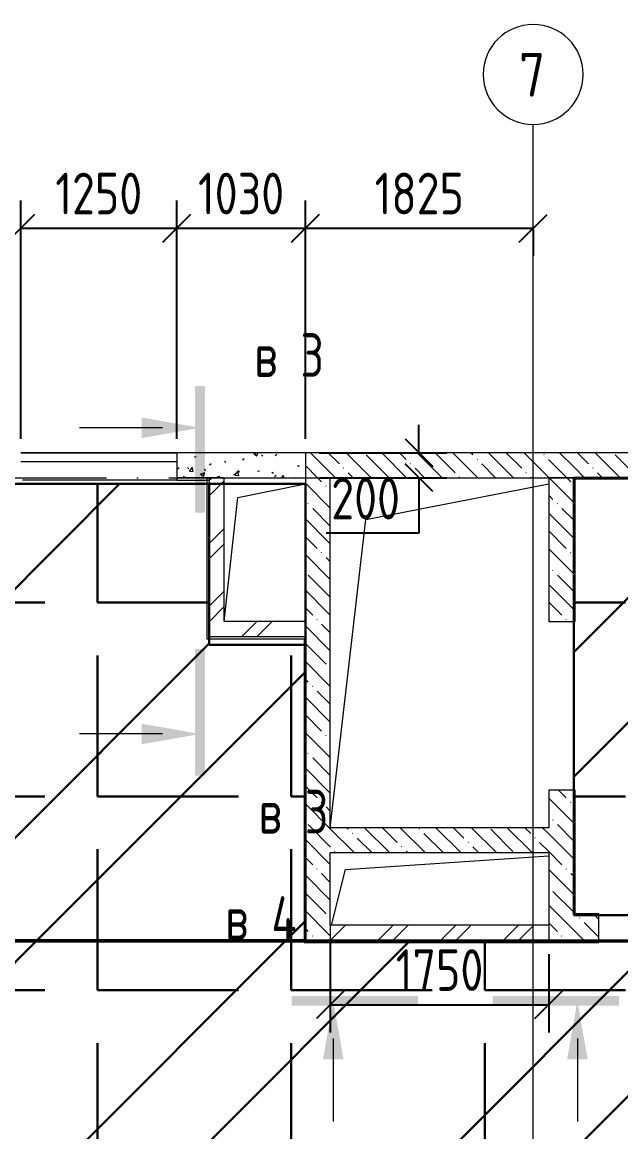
# Model space of a CAD drawing. Header units: millimetres. Extents: x -68946 to 690821, y -552984 to 293768.
# Drawn here: x 22657 to 27452, y 53142 to 62020 of the extents above; entities that cross this region are included whole.
import ezdxf

# ---------------------------------------------------------------- set-up
doc = ezdxf.new("R2010")
doc.units = ezdxf.units.MM
doc.linetypes.add('ADSK_Линия сетки', pattern=[2500, 2000, -250, 0, -250])
doc.linetypes.add('ADSK_Скрыто', pattern=[600, 300, -300])
doc.layers.get('Defpoints').update_dxf_attribs({"color": 250})
for name, color, linetype, lineweight in [('1.1) Стяжка 5 вып.', 30, 'Continuous', 30), ('1.2) Тепло-звук изол. + пленка 5 вып.', 200, 'Continuous', 30), ('A-____-____-DIMS', 250, 'Continuous', 9), ('A-DETL-GENF-OTLN', 250, 'Continuous', 5), ('A-GLAZ-____-MCUT', 250, 'Continuous', 9), ('A-GLAZ-____-OTLN', 250, 'Continuous', 5), ('A-WALL-____-MCUT', 250, 'Continuous', 13), ('A-WALL-____-PATT', 250, 'Continuous', 13), ('A-WALL-FNSH-MCUT', 250, 'Continuous', 13), ('G-____-____-SYMB', 250, 'ADSK_Скрыто', 9), ('I-WALL-____-OTLN', 250, 'Continuous', 9), ('S-GRID-____-IDEN', 250, 'Continuous', 9), ('S-GRID-____-OTLN', 250, 'Continuous', 9)]:
    doc.layers.add(name, color=color, linetype=linetype, lineweight=lineweight)
doc.styles.add('GOST Common', font='', dxfattribs={"width": 0.9, "height": 350})
doc.styles.add('GOST Common_2', font='', dxfattribs={"width": 0.8, "height": 350})
doc.styles.get("Standard").update_dxf_attribs({"font": 'ГОСТ тип А.ttf'})
doc.styles.get('GOST Common').set_extended_font_data('GOST Common')
doc.styles.get('GOST Common_2').set_extended_font_data('GOST Common')
doc.dimstyles.new('А3', dxfattribs={"dimtxt": 333, "dimasz": 222, "dimexe": 222, "dimexo": 111, "dimgap": 111, "dimtad": 1, "dimtoh": 1, "dimdec": 0, "dimrnd": 0.0015, "dimzin": 0, "dimdsep": 46, "dimtxsty": 'Standard', "dimblk": 'OBLIQUE', "dimcen": 0, "dimclrd": 7, "dimclre": 7, "dimclrt": 7, "dimadec": 0, "dimazin": 0, "dimtfac": 1, "dimtdec": 0, "dimtofl": 0, "dimtmove": 0, "dimatfit": 3, "dimfxl": 1, "dimtolj": 1, "dimtzin": 0, "dimarcsym": 0})
pattern_1 = [(135, (0, 0), (-142.5612, -142.5612), []), (135, (142.56, 0), (-142.5612, -142.5612), [252.016, -50.403, 3.353, -47.05])]
pattern_2 = [(45, (0, 0), (-251.4472, 251.4472), []), (45, (0, 381), (-251.4472, 251.4472), [])]
pattern_3 = [(0, (0, 0), (0, 1550.67), [1127.76, -422.91]), (90, (0, 0), (-1550.67, 9e-14), [1127.76, -422.91])]

# ---------------------------------------------------------------- blocks, each defined once
blk = doc.blocks.new('Окно_СКБ_1Ст1 - 120_Окно_СКБ_1Ст_1250_ОКп14_E30-37619683-Кладочный план на отм_ 0_000_ Секция 1_')
at = {"layer": 'A-GLAZ-____-MCUT'}
for p, q in [((-625, -125), (625, -125)), ((-625, -195), (625, -195))]:
    blk.add_line(p, q, dxfattribs=at)
at = {"layer": 'A-GLAZ-____-OTLN'}
for p, q in [((625, -125), (-625, -125)), ((-625, -195), (625, -195))]:
    blk.add_line(p, q, dxfattribs=at)
blk = doc.blocks.new('_Wn_-As_OpeningMEP_floor__Rectangular - _Wn_-As_OpeningMEP_floor__Rectangular-32466850-Кладочный план на отм_ 0_000_ Секция 1_')
at = {"layer": 'A-DETL-GENF-OTLN'}
for p, q in [((-216.1, 491.1), (325, 600)), ((-325, -500), (-216.1, 491.1))]:
    blk.add_line(p, q, dxfattribs=at)
blk = doc.blocks.new('_Wn_-As_OpeningMEP_floor__Rectangular - _Wn_-As_OpeningMEP_floor__Rectangular-32466848-Кладочный план на отм_ 0_000_ Секция 1_')
at = {"layer": 'A-DETL-GENF-OTLN'}
for p, q in [((-759.5, 217), (870, 327.5)), ((-870, -227.5), (-759.5, 217))]:
    blk.add_line(p, q, dxfattribs=at)
blk = doc.blocks.new('_Wn_-As_OpeningMEP_floor__Rectangular - _Wn_-As_OpeningMEP_floor__Rectangular-32466845-Кладочный план на отм_ 0_000_ Секция 1_')
at = {"layer": 'A-DETL-GENF-OTLN'}
for p, q in [((-589.5, 1139.5), (875, 1425)), ((-875, -1325), (-589.5, 1139.5))]:
    blk.add_line(p, q, dxfattribs=at)
blk = doc.blocks.new('Ось сетки - Круг_Ø8 мм-39983606-Кладочный план на отм_ 0_000_ Секция 1_')
at = {"layer": 'S-GRID-____-IDEN'}
for start, end in [(360, 180), (180, 360)]:
    blk.add_arc((0, 0), 4, start, end, dxfattribs=at)
blk = doc.blocks.new('Разрез - Номер вида спереди_3_5 мм-32550530-Кладочный план на отм_ 0_000_ Секция 1_')
at = {"layer": 'G-____-____-SYMB', "linetype": 'Continuous'}
for points in [[(9.798, 0.404), (9.798, -0.394), (-0.333, -0.394), (-0.333, 0.404)], [(2.176, -4.675), (3, 0), (3.824, -4.675)]]:
    blk.add_hatch(color=256, dxfattribs=at).paths.add_polyline_path(points)
at = {"layer": 'G-____-____-SYMB', "linetype": 'Continuous', "lineweight": 20}
blk.add_line((3, -3), (3, -9.663), dxfattribs=at)
blk = doc.blocks.new('Разрез - Номер вида сзади_3_5 мм-32550532-Кладочный план на отм_ 0_000_ Секция 1_')
at = {"layer": 'G-____-____-SYMB', "linetype": 'Continuous'}
for points in [[(9.798, 0.404), (9.798, -0.394), (-0.333, -0.394), (-0.333, 0.404)], [(2.176, -4.675), (3, 0), (3.824, -4.675)]]:
    blk.add_hatch(color=256, dxfattribs=at).paths.add_polyline_path(points)
at = {"layer": 'G-____-____-SYMB', "linetype": 'Continuous', "lineweight": 20}
blk.add_line((3, -3), (3, -9.663), dxfattribs=at)
blk = doc.blocks.new('_Oblique')
at = {"color": 0, "linetype": 'ByBlock', "lineweight": -2}
blk.add_line((-0.5, -0.5), (0.5, 0.5), dxfattribs=at)
blk = doc.blocks.new('DIMBLOCK386-Кладочный план на отм_ 0_000_ Секция 1_')
at = {"layer": 'A-____-____-DIMS', "color": 7, "lineweight": -2, "transparency": 16777216}
for p, q in [((22645, 58686.1), (22645, 60593.3)), ((23895, 58686), (23895, 60593.3)), ((22645, 60371.3), (23895, 60371.3))]:
    blk.add_line(p, q, dxfattribs=at)
at = {"layer": 'Defpoints', "color": 0, "lineweight": 30, "transparency": 16777216}
for p in [(23895, 60371.3), (22645, 58575.1), (23895, 58575)]:
    blk.add_point(p, dxfattribs=at)
at = {"layer": 'A-____-____-DIMS', "color": 7, "lineweight": -2, "transparency": 16777216, "xscale": 222, "yscale": 222, "zscale": 222, "rotation": 180}
blk.add_blockref('_Oblique', (22645, 60371.3), dxfattribs=at)
at = {"layer": 'A-____-____-DIMS', "color": 7, "lineweight": -2, "transparency": 16777216, "xscale": 222, "yscale": 222, "zscale": 222}
blk.add_blockref('_Oblique', (23895, 60371.3), dxfattribs=at)
at = {"layer": 'A-____-____-DIMS', "color": 7, "transparency": 16777216, "insert": (23270, 60648.8), "char_height": 333, "width": 2.299, "attachment_point": 5}
blk.add_mtext('\\A1;1250', dxfattribs=at)
blk = doc.blocks.new('DIMBLOCK387-Кладочный план на отм_ 0_000_ Секция 1_')
at = {"layer": 'A-____-____-DIMS', "color": 7, "lineweight": -2, "transparency": 16777216}
for p, q in [((23895, 58686), (23895, 60593.3)), ((24925, 58686), (24925, 60593.3)), ((23895, 60371.3), (24925, 60371.3))]:
    blk.add_line(p, q, dxfattribs=at)
at = {"layer": 'Defpoints', "color": 0, "lineweight": 30, "transparency": 16777216}
for p in [(24925, 60371.3), (23895, 58575), (24925, 58575)]:
    blk.add_point(p, dxfattribs=at)
at = {"layer": 'A-____-____-DIMS', "color": 7, "lineweight": -2, "transparency": 16777216, "xscale": 222, "yscale": 222, "zscale": 222, "rotation": 180}
blk.add_blockref('_Oblique', (23895, 60371.3), dxfattribs=at)
at = {"layer": 'A-____-____-DIMS', "color": 7, "lineweight": -2, "transparency": 16777216, "xscale": 222, "yscale": 222, "zscale": 222}
blk.add_blockref('_Oblique', (24925, 60371.3), dxfattribs=at)
at = {"layer": 'A-____-____-DIMS', "color": 7, "transparency": 16777216, "insert": (24410, 60648.8), "char_height": 333, "width": 2.299, "attachment_point": 5}
blk.add_mtext('\\A1;1030', dxfattribs=at)
blk = doc.blocks.new('DIMBLOCK388-Кладочный план на отм_ 0_000_ Секция 1_')
at = {"layer": 'A-____-____-DIMS', "color": 7, "lineweight": -2, "transparency": 16777216}
for p, q in [((24925, 58686), (24925, 60593.3)), ((24925, 60371.3), (26750, 60371.3)), ((26750, 60360.3), (26750, 60149.3))]:
    blk.add_line(p, q, dxfattribs=at)
at = {"layer": 'Defpoints', "color": 0, "lineweight": 30, "transparency": 16777216}
for p in [(26750, 60471.3), (26750, 60371.3), (24925, 58575)]:
    blk.add_point(p, dxfattribs=at)
at = {"layer": 'A-____-____-DIMS', "color": 7, "lineweight": -2, "transparency": 16777216, "xscale": 222, "yscale": 222, "zscale": 222, "rotation": 180}
blk.add_blockref('_Oblique', (24925, 60371.3), dxfattribs=at)
at = {"layer": 'A-____-____-DIMS', "color": 7, "lineweight": -2, "transparency": 16777216, "xscale": 222, "yscale": 222, "zscale": 222}
blk.add_blockref('_Oblique', (26750, 60371.3), dxfattribs=at)
at = {"layer": 'A-____-____-DIMS', "color": 7, "transparency": 16777216, "insert": (25837.5, 60648.8), "char_height": 333, "width": 2.299, "attachment_point": 5}
blk.add_mtext('\\A1;1825', dxfattribs=at)
blk = doc.blocks.new('DIMBLOCK403-Кладочный план на отм_ 0_000_ Секция 1_')
at = {"layer": 'A-____-____-DIMS', "color": 7, "lineweight": -2, "transparency": 16777216}
for p, q in [((25835.1, 58575), (25835.1, 58797)), ((25036, 58575), (26057.1, 58575)), ((25036, 58375), (26057.1, 58375)), ((25835.1, 58375), (25835.1, 57931)), ((25835.1, 57931), (25091.4, 57931))]:
    blk.add_line(p, q, dxfattribs=at)
at = {"layer": 'Defpoints', "color": 0, "lineweight": 30, "transparency": 16777216}
for p in [(24925, 58575), (24925, 58375), (25835.1, 58375)]:
    blk.add_point(p, dxfattribs=at)
at = {"layer": 'A-____-____-DIMS', "color": 7, "lineweight": -2, "transparency": 16777216, "xscale": 222, "yscale": 222, "zscale": 222}
for p, rotation in [((25835.1, 58575), 270), ((25835.1, 58375), 90)]:
    blk.add_blockref('_Oblique', p, dxfattribs=dict(at, rotation=rotation))
at = {"layer": 'A-____-____-DIMS', "color": 7, "transparency": 16777216, "insert": (25407.7, 58208.5), "char_height": 333, "width": 1.862, "attachment_point": 5}
blk.add_mtext('\\A1;200', dxfattribs=at)
blk = doc.blocks.new('DIMBLOCK426-Кладочный план на отм_ 0_000_ Секция 1_')
at = {"layer": 'A-____-____-DIMS', "color": 7, "lineweight": -2, "transparency": 16777216}
for p, q in [((25125, 54684), (25125, 53936.2)), ((26875, 54564), (26875, 53936.2)), ((25125, 54158.2), (26875, 54158.2))]:
    blk.add_line(p, q, dxfattribs=at)
at = {"layer": 'Defpoints', "color": 0, "lineweight": 30, "transparency": 16777216}
for p in [(25125, 54795), (26875, 54675), (26875, 54158.2)]:
    blk.add_point(p, dxfattribs=at)
at = {"layer": 'A-____-____-DIMS', "color": 7, "lineweight": -2, "transparency": 16777216, "xscale": 222, "yscale": 222, "zscale": 222, "rotation": 180}
blk.add_blockref('_Oblique', (25125, 54158.2), dxfattribs=at)
at = {"layer": 'A-____-____-DIMS', "color": 7, "lineweight": -2, "transparency": 16777216, "xscale": 222, "yscale": 222, "zscale": 222}
blk.add_blockref('_Oblique', (26875, 54158.2), dxfattribs=at)
at = {"layer": 'A-____-____-DIMS', "color": 7, "transparency": 16777216, "insert": (26000, 54435.7), "char_height": 333, "width": 2.299, "attachment_point": 5}
blk.add_mtext('\\A1;1750', dxfattribs=at)

msp = doc.modelspace()

# ---------------------------------------------------------------- hatches: boundary and pattern name
at = {"layer": '1.1) Стяжка 5 вып.', "lineweight": 30, "true_color": 0xf26722}
h = msp.add_hatch(dxfattribs=at)
h.set_pattern_fill('ANSI32', color=30, scale=222)
h.paths.add_polyline_path([(31525, 58160.0006), (31190, 58160.0006), (31190, 58375), (27075, 58375), (27075, 54875.0006), (31525, 54875.0006)])
h = msp.add_hatch(dxfattribs=at)
h.set_pattern_fill('ANSI32', color=30, scale=222)
h.paths.add_polyline_path([(24925, 57037.5336), (24155, 57037.5336), (24155, 58325.0012), (22400, 58325.0012), (22400, 54675.0006), (24925, 54675.0006)])
h = msp.add_hatch(dxfattribs=at)
h.set_pattern_fill('ANSI32', color=30, scale=222)
h.paths.add_polyline_path([(69050, 54665.0006), (63760.01, 54665.0006), (63760.01, 54465), (63340.01, 54465), (63340.01, 54665.0006), (50059.9781, 54665.0006), (50059.9781, 54465), (49640, 54465), (49640, 54665.0006), (45760, 54665.0006), (45760, 54465), (45340, 54465), (45340, 54665.0006), (41260, 54665.0006), (41260, 54465), (40840, 54465), (40840, 54665.0006), (36359.9781, 54665.0006), (36359.9781, 54465), (35938.1957, 54465), (35938.1957, 54665.0006), (32655, 54665.0006), (237.9781, 54665.0006), (237.9781, 51375), (69050, 51375)])
at = {"layer": '1.2) Тепло-звук изол. + пленка 5 вып.', "lineweight": 30}
h = msp.add_hatch(dxfattribs=at)
h.set_pattern_fill('ANGLE', color=256, scale=222)
h.set_pattern_definition(pattern_3)
h.paths.add_polyline_path([(31525, 58160.0006), (31190, 58160.0006), (31190, 58375), (27075, 58375), (27075, 54875.0006), (31525, 54875.0006)])
h = msp.add_hatch(dxfattribs=at)
h.set_pattern_fill('ANGLE', color=256, scale=222)
h.set_pattern_definition(pattern_3)
h.paths.add_polyline_path([(24925, 57037.5336), (24155, 57037.5336), (24155, 58325.0012), (22400, 58325.0012), (22400, 54675.0006), (24925, 54675.0006)])
h = msp.add_hatch(dxfattribs=at)
h.set_pattern_fill('ANGLE', color=256, scale=222)
h.set_pattern_definition(pattern_3)
h.paths.add_polyline_path([(69050, 54665.0006), (63760.01, 54665.0006), (63760.01, 54465), (63340.01, 54465), (63340.01, 54665.0006), (50059.9781, 54665.0006), (50059.9781, 54465), (49640, 54465), (49640, 54665.0006), (45760, 54665.0006), (45760, 54465), (45340, 54465), (45340, 54665.0006), (41260, 54665.0006), (41260, 54465), (40840, 54465), (40840, 54665.0006), (36359.9781, 54665.0006), (36359.9781, 54465), (35938.1957, 54465), (35938.1957, 54665.0006), (32655, 54665.0006), (237.9781, 54665.0006), (237.9781, 51375), (69050, 51375)])
at = {"layer": 'A-WALL-____-PATT', "lineweight": 15}
h = msp.add_hatch(dxfattribs=at)
h.set_pattern_fill('FP_9', color=256, style=0, pattern_type=2)
h.set_pattern_definition([(50, (0, 0), (364.3679, -31.8783), [38.1, -419.1]), (355, (0, 0), (-70.4859, 382.1133), [30.48, -335.28]), (100.451, (30.36, -2.66), (293.885, 350.2334), [32.38, -356.18]), (46.184, (0, 101.6), (542.1585, -84.0858), [57.15, -628.65]), (96.636, (45.2, 94.6), (474.805, 494.8554), [48.57, -534.27]), (351.184, (0, 101.6), (474.81, 494.85), [45.72, -502.92]), (21, (50.8, 76.2), (303.2285, -204.5305), [38.1, -419.1]), (326, (50.8, 76.2), (123.604, 368.376), [30.48, -335.28]), (71.451, (76.07, 59.16), (426.8341, 163.8427), [32.38, -356.18]), (37.5, (0, 0), (6.17665, 169.11015), [16.764, -314.452, 16.764, -323.596, -336.55]), (37.5, (0, 0), (6.17665, 169.11015), [-671.576, 16.764, -319.786]), (7.5, (0, 0), (133.6389, 200.3615), [16.764, -177.292, 16.764, -306.832, -128.27]), (7.5, (0, 0), (133.6389, 200.3615), [-517.652, 16.764, -111.506]), (327.5, (-113.28, 0), (271.18182, -11.45836), [16.764, -110.236, 16.764, -379.476, -525.78]), (327.5, (-113.28, 0), (271.18182, -11.45836), [-523.24, 16.764, -509.016]), (317.5, (-164.08, 0), (296.2585, 50.85285), [16.764, -148.336, 16.764, -246.38, -373.38]), (317.5, (-164.08, 0), (296.2585, 50.85285), [-428.244, 16.764, -356.616])])
h.paths.add_polyline_path([(24925, 58375), (24925, 58575), (23895, 58575), (23895, 58375), (24220.789, 58375)])
h = msp.add_hatch(dxfattribs=at)
h.set_pattern_fill('FP_8', color=256, style=0, pattern_type=2)
h.set_pattern_definition(pattern_1)
h.paths.add_polyline_path([(27075, 58375.0597), (27075, 58575.0597), (24925, 58575.0597), (24925, 58375.0597), (25320.3125, 58375.0597)])
h = msp.add_hatch(dxfattribs=at)
h.set_pattern_fill('FP_8', color=256, style=0, pattern_type=2)
h.set_pattern_definition(pattern_1)
h.paths.add_polyline_path([(31190, 58375.0597), (31725, 58375.0597), (31725, 58575.0597), (31150, 58575.0597), (31150, 58375.0597)])
h.paths.add_polyline_path([(28350, 58375.0597), (28350, 58575.0597), (27075, 58575.0597), (27075, 58375.0597)])
h = msp.add_hatch(dxfattribs=at)
h.set_pattern_fill('FP_2', color=256, style=0, pattern_type=2)
h.set_pattern_definition(pattern_2)
h.paths.add_polyline_path([(24220.789, 57225), (24275, 57225), (24275, 58375.0006), (24155, 58375.0006), (24155, 57225)])
h = msp.add_hatch(dxfattribs=at)
h.set_pattern_fill('FP_8', color=256, style=0, pattern_type=2)
h.set_pattern_definition(pattern_1)
h.paths.add_polyline_path([(25125, 54675.0006), (25125, 58375.0597), (24925, 58375.0597), (24925, 54675.0006)])
h = msp.add_hatch(dxfattribs=at)
h.set_pattern_fill('FP_8', color=256, style=0, pattern_type=2)
h.set_pattern_definition(pattern_1)
h.paths.add_polyline_path([(27075, 54875.0006), (27075, 55875.0006), (26875, 55875.0006), (26875, 54875.0006)])
h.paths.add_polyline_path([(26875, 57225.0006), (27075, 57225.0006), (27075, 58375.0006), (26875, 58375.0006)])
h = msp.add_hatch(dxfattribs=at)
h.set_pattern_fill('FP_2', color=256, style=0, pattern_type=2)
h.set_pattern_definition(pattern_2)
h.paths.add_polyline_path([(24220.789, 57105), (24925, 57105), (24925, 57225), (24155, 57225), (24155, 57105)])
h = msp.add_hatch(dxfattribs=at)
h.set_pattern_fill('FP_8', color=256, style=0, pattern_type=2)
h.set_pattern_definition(pattern_1)
h.paths.add_polyline_path([(26875, 55375.0006), (26875, 55575.0006), (25125, 55575.0006), (25125, 55375.0006), (25320.3125, 55375.0006)])
h = msp.add_hatch(dxfattribs=at)
h.set_pattern_fill('FP_8', color=256, style=0, pattern_type=2)
h.set_pattern_definition(pattern_1)
h.paths.add_polyline_path([(31525, 54675.0006), (31525, 54875.0006), (28775, 54875.0006), (28775, 54675.0006), (29718.4065, 54675.0006)])
h.paths.add_polyline_path([(26875, 54675.0006), (27275, 54675.0006), (27275, 54875.0006), (26875, 54875.0006), (26875, 54795.0006)])
h = msp.add_hatch(dxfattribs=at)
h.set_pattern_fill('FP_2', color=256, style=0, pattern_type=2)
h.set_pattern_definition(pattern_2)
h.paths.add_polyline_path([(26875, 54675.0006), (26875, 54795.0006), (25125, 54795.0006), (25125, 54675.0006), (25320.3125, 54675.0006)])

# ---------------------------------------------------------------- linework, layer by layer
at = {"linetype": 'ADSK_Линия сетки'}
msp.add_line((-3569.5512, 54675.0006), (72376.0288, 54675.0006), dxfattribs=at)
at = {"layer": '1.1) Стяжка 5 вып.', "lineweight": 30}
for points in [[(27075, 54875.0006), (31525, 54875.0006), (31525, 58375), (27075, 58375)], [(22400, 54675.0006), (24925, 54675.0006), (24925, 58325.0012), (22400, 58325.0012)], [(24155, 57037.5336), (24925, 57037.5336), (24925, 58325.0012), (24155, 58325.0012)], [(237.9781, 54665.0006), (69050, 54665.0006), (69050, 51375), (237.9781, 51375)]]:
    msp.add_lwpolyline(points, close=True, dxfattribs=at)
at = {"layer": 'A-____-____-DIMS'}
msp.add_line((26750, 39906.0281), (26750, 61202.0051), dxfattribs=at)
at = {"layer": 'A-WALL-____-MCUT', "lineweight": 15}
for p, q in [((24925, 58575), (23895, 58575)), ((23895, 58575), (23895, 58375)), ((28350, 58575.0597), (24925, 58575.0597)), ((24925, 58575.0597), (24925, 57225)), ((24155, 58375.0608), (23895, 58375.0608)), ((23895, 58375), (24925, 58375)), ((24155, 58375.0608), (24155, 57105)), ((24275, 58375.0006), (24155, 58375.0006)), ((24275, 57225), (24275, 58375.0006)), ((25125, 55575.0006), (25125, 58375.0597)), ((25125, 58375.0597), (28350, 58375.0597)), ((26875, 58375.0006), (26875, 57225.0006)), ((27075, 58375.0006), (26875, 58375.0006)), ((27075, 58375.0006), (27075, 57225.0006)), ((24925, 57225), (24275, 57225)), ((24925, 57105), (24925, 57225)), ((26875, 57225.0006), (27075, 57225.0006)), ((24155, 57105), (24925, 57105)), ((24925, 54675.0006), (24925, 57105)), ((24925, 57085), (24915, 57085)), ((26875, 55875.0006), (26875, 55575.0006)), ((27075, 55875.0006), (26875, 55875.0006)), ((27075, 54875.0006), (27075, 55875.0006)), ((26875, 55575.0006), (25125, 55575.0006)), ((25125, 54795.0006), (25125, 55375.0006)), ((25125, 55375.0006), (26875, 55375.0006)), ((26875, 55375.0006), (26875, 54795.0006)), ((27075, 54875.0006), (27275, 54875.0006)), ((27275, 54675.0006), (27275, 54875.0006)), ((26875, 54795.0006), (25125, 54795.0006)), ((25125, 54795.0006), (25125, 54675.0006)), ((26875, 54795.0006), (26875, 54675.0006)), ((27275, 54675.0006), (24925, 54675.0006)), ((24925, 54675.0006), (24925, 54655.0006))]:
    msp.add_line(p, q, dxfattribs=at)
at = {"layer": 'A-WALL-FNSH-MCUT', "lineweight": 15}
for p, q in [((23895, 58375), (23895, 58355.0608)), ((23895, 58355.0608), (24155, 58355.0608)), ((24135, 58375), (24135, 57085)), ((27075, 58375.0597), (27075, 58375.0006)), ((27085, 58365.0597), (28350, 58365.0597)), ((27085, 57225.0006), (27085, 58365.0597)), ((27075, 57225.0006), (27085, 57225.0006)), ((24135, 57085), (24915, 57085)), ((24915, 57085), (24915, 54655.0006)), ((27085, 55875.0006), (27075, 55875.0006)), ((27085, 54885.0006), (27085, 55875.0006)), ((27275, 54885.0006), (27085, 54885.0006)), ((27275, 54875.0006), (27275, 54885.0006)), ((24915, 54655.0006), (27275, 54655.0006)), ((27275, 54655.0006), (27275, 54675.0006))]:
    msp.add_line(p, q, dxfattribs=at)
at = {"layer": 'I-WALL-____-OTLN', "lineweight": 15}
for p, q in [((22650, 58575), (23895, 58575)), ((23895, 58355.0608), (22660, 58355.0608))]:
    msp.add_line(p, q, dxfattribs=at)
at = {"layer": 'S-GRID-____-OTLN', "linetype": 'ADSK_Линия сетки'}
msp.add_line((-3669.3683, 58375.0006), (72376.0288, 58375.0006), dxfattribs=at)

# ---------------------------------------------------------------- block references
at = {"layer": 'A-GLAZ-____-OTLN'}
for name, p in [('Окно_СКБ_1Ст1 - 120_Окно_СКБ_1Ст_1250_ОКп14_E30-37619683-Кладочный план на отм_ 0_000_ Секция 1_', (23270, 58700)), ('_Wn_-As_OpeningMEP_floor__Rectangular - _Wn_-As_OpeningMEP_floor__Rectangular-32466850-Кладочный план на отм_ 0_000_ Секция 1_', (24600, 57725.0012)), ('_Wn_-As_OpeningMEP_floor__Rectangular - _Wn_-As_OpeningMEP_floor__Rectangular-32466845-Кладочный план на отм_ 0_000_ Секция 1_', (26000, 56900.0009)), ('_Wn_-As_OpeningMEP_floor__Rectangular - _Wn_-As_OpeningMEP_floor__Rectangular-32466848-Кладочный план на отм_ 0_000_ Секция 1_', (26005, 55022.6199))]:
    msp.add_blockref(name, p, dxfattribs=at)
at = {"layer": 'G-____-____-SYMB', "linetype": 'Continuous', "lineweight": 40, "xscale": 99.99999999999993, "yscale": 99.99999999999993, "zscale": 99.99999999999993, "rotation": 269.9999999999996}
msp.add_blockref('Разрез - Номер вида сзади_3_5 мм-32550532-Кладочный план на отм_ 0_000_ Секция 1_', (24081.7038, 59074.6812), dxfattribs=at)
at = {"layer": 'G-____-____-SYMB', "linetype": 'Continuous', "lineweight": 40, "extrusion": (0, 0, -1), "xscale": 99.99999999999993, "yscale": 99.99999999999993, "zscale": 99.99999999999993, "rotation": 90.00000000000053}
msp.add_blockref('Разрез - Номер вида спереди_3_5 мм-32550530-Кладочный план на отм_ 0_000_ Секция 1_', (-24081.7038, 56024.5036), dxfattribs=at)
at = {"layer": 'G-____-____-SYMB', "linetype": 'Continuous', "lineweight": 40, "xscale": 99.99999999999993, "yscale": 99.99999999999993, "zscale": 99.99999999999993}
msp.add_blockref('Разрез - Номер вида сзади_3_5 мм-32550532-Кладочный план на отм_ 0_000_ Секция 1_', (24848.4072, 54189.008), dxfattribs=at)
at = {"layer": 'G-____-____-SYMB', "linetype": 'Continuous', "lineweight": 40, "extrusion": (0, 0, -1), "xscale": 99.99999999999993, "yscale": 99.99999999999993, "zscale": 99.99999999999993}
msp.add_blockref('Разрез - Номер вида спереди_3_5 мм-32550530-Кладочный план на отм_ 0_000_ Секция 1_', (-27404.1226, 54189.008), dxfattribs=at)
at = {"layer": 'S-GRID-____-IDEN', "xscale": 99.99999999999993, "yscale": 99.99999999999993, "zscale": 99.99999999999993}
msp.add_blockref('Ось сетки - Круг_Ø8 мм-39983606-Кладочный план на отм_ 0_000_ Секция 1_', (26750, 61602.0051), dxfattribs=at)

# ---------------------------------------------------------------- texts
at = {"layer": 'G-____-____-SYMB', "linetype": 'Continuous', "char_height": 350, "attachment_point": 1, "style": 'GOST Common_2'}
for s, insert, width in [(' 3', (24716.5875, 59531.2239), 352.7425), ('\\fGOST Common|b0|i0|c204|p34|;\\W.8;в', (24515.5042, 59531.2239), 243.713), (' 3', (24751.3867, 55877.7734), 352.7425), ('\\fGOST Common|b0|i0|c204|p34|;\\W.8;в', (24550.3034, 55877.7734), 243.713), (' 4', (24483.0541, 55026.5146), 391.2235), ('\\fGOST Common|b0|i0|c204|p34|;\\W.8;в', (24281.9708, 55026.5146), 243.713)]:
    msp.add_mtext(s, dxfattribs=dict(at, insert=insert, width=width))
at = {"layer": 'S-GRID-____-IDEN', "color": 18, "true_color": 0x000000, "insert": (26636.2193, 61774.5385), "char_height": 350, "width": 274.177125, "attachment_point": 1, "style": 'GOST Common'}
msp.add_mtext('\\fGOST Common|b0|i0|c204|p34|;\\W.9;7', dxfattribs=at)

# ---------------------------------------------------------------- dimensions: what is measured, and where the dimension line sits
at = {"layer": 'A-____-____-DIMS'}
for base, p1, p2, picture, middle in [((23895, 60371.2672), (22645, 58575.0608), (23895, 58575), 'DIMBLOCK386-Кладочный план на отм_ 0_000_ Секция 1_', (23270, 60648.7672)), ((24925, 60371.2672), (23895, 58575), (24925, 58575), 'DIMBLOCK387-Кладочный план на отм_ 0_000_ Секция 1_', (24410, 60648.7672)), ((26750, 60371.2672), (24925, 58575), (26750, 60471.2521), 'DIMBLOCK388-Кладочный план на отм_ 0_000_ Секция 1_', (25837.5, 60648.7672)), ((26875, 54158.2069), (25125, 54795.0006), (26875, 54675.0006), 'DIMBLOCK426-Кладочный план на отм_ 0_000_ Секция 1_', (26000, 54435.7069))]:
    dim = msp.add_linear_dim(base=base, p1=p1, p2=p2, dimstyle='А3', dxfattribs=at)
    dim.commit()
    dim.dimension.update_dxf_attribs({"geometry": picture, "text_midpoint": middle})
dim = msp.add_linear_dim(base=(25835.0844, 58375), p1=(24925, 58575), p2=(24925, 58375), angle=90, dimstyle='А3', dxfattribs=at)
dim.commit()
dim.dimension.update_dxf_attribs({"geometry": 'DIMBLOCK403-Кладочный план на отм_ 0_000_ Секция 1_', "text_midpoint": (25407.7344, 58208.5)})

doc.saveas('drawing.dxf')
